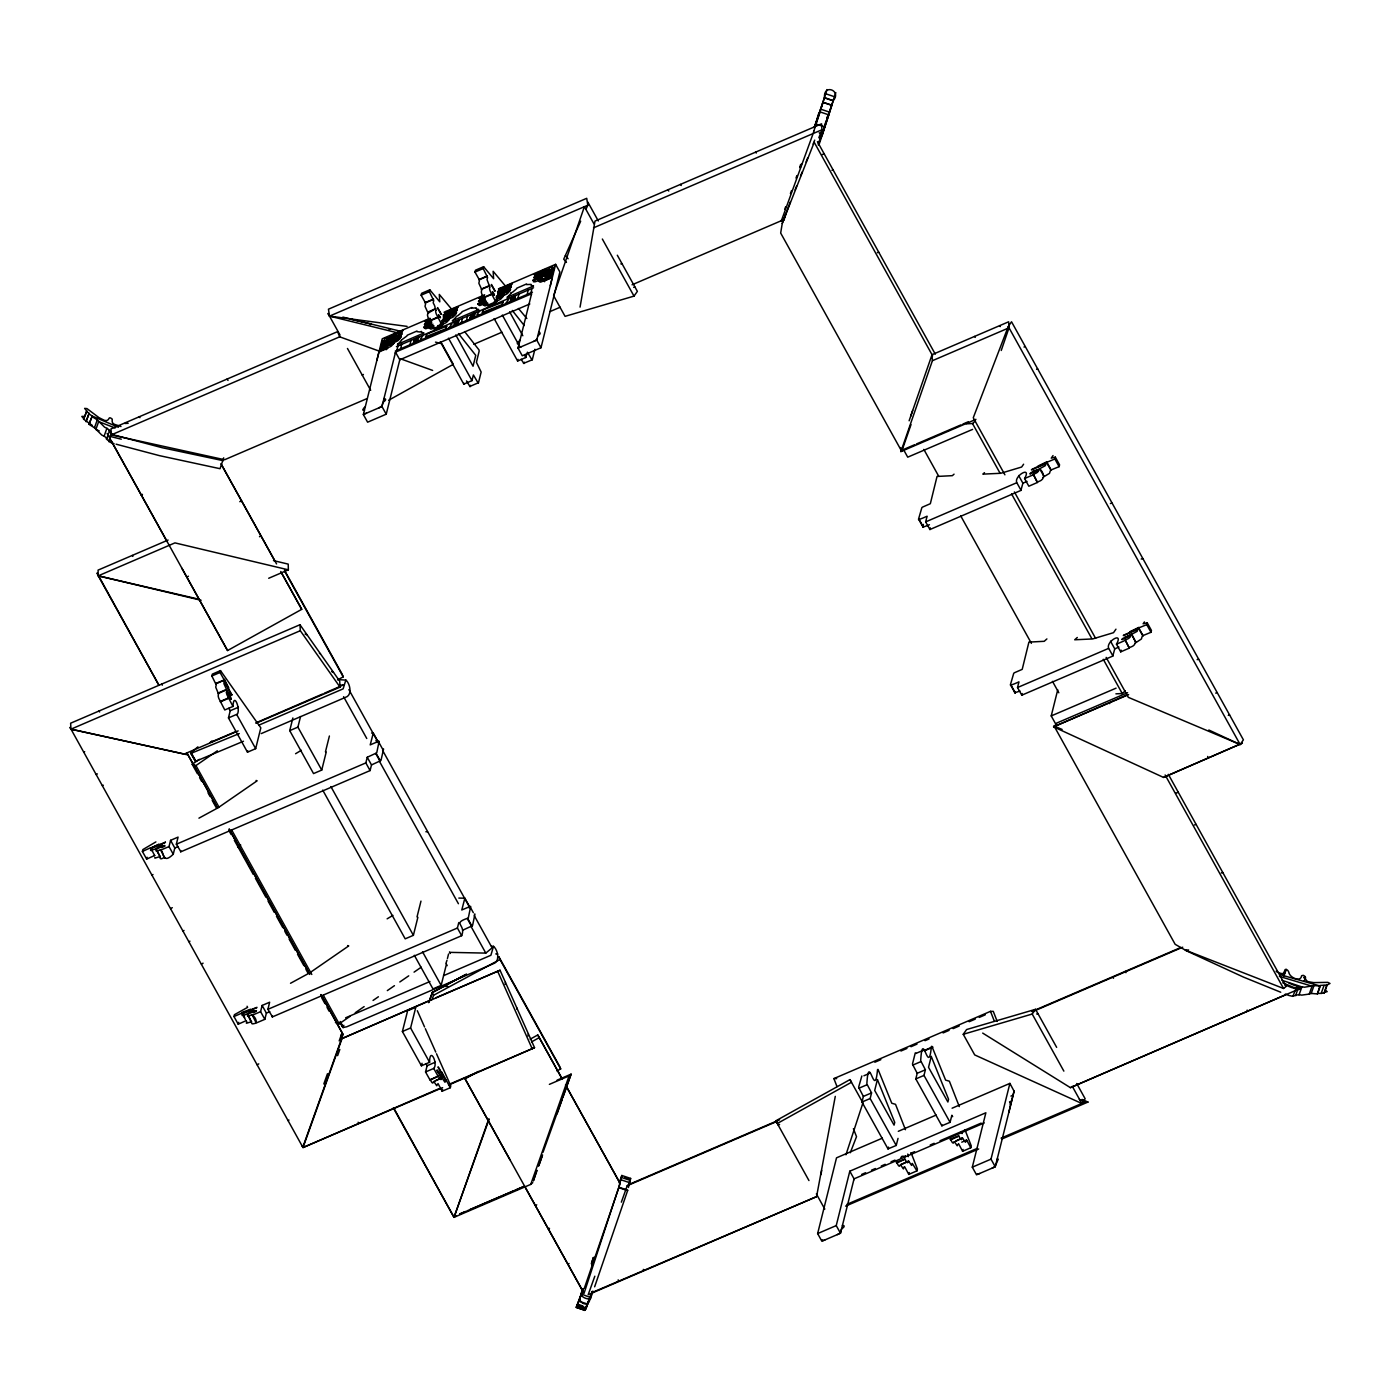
<?xml version="1.0" encoding="UTF-8"?>
<svg xmlns="http://www.w3.org/2000/svg" width="1400" height="1400" viewBox="0 0 1400 1400"><rect width="100%" height="100%" fill="white"/><g stroke="black" fill="none" stroke-linecap="round" stroke-linejoin="round"><path stroke-width="1.5" d="M1043.84 476.752L1049.335 473.463A3.657 1.208 -29 0 0 1049.65 473.043L1050.053 471.485A3.535 1.173 -29 0 1 1050.175 471.153L1051.102 469.945L1046.868 462.28L1054.865 458.99L1055.337 457.135L1051.26 458.15L1053.045 455.56M1134.928 643.265L1141.21 639.117A3.657 1.208 -29 0 0 1141.525 638.697L1141.945 637.07A3.535 1.173 -29 0 1 1142.05 636.808L1142.977 635.582L1138.743 627.935L1146.74 624.645L1147.212 622.79L1143.135 623.788L1144.43 621.915M516.74 1009.015L516.758 1007.773M386.225 346.132L384.86 349.037L382.165 350.192L382.217 347.865M550.497 275.608L549.255 278.442L546.56 279.598L546.472 277.322M427.77 313.582C433.16 309.137 437.727 310.66 433.3 303.065A3.657 1.015 66.8 0 1 433.248 302.523L433.668 300.842A3.622 0.997 66.8 0 0 433.685 300.493L429.328 291.672L429.8 289.817L439.775 301.822L439.285 294.402L451.64 309.207M481.6 290.465L481.635 288.68M489.79 286.965L487.13 279.947A3.657 1.015 66.8 0 1 487.095 279.405L487.498 277.725A3.622 0.997 66.8 0 0 487.532 277.375L483.175 268.555L483.63 266.7L493.623 278.705L493.133 271.285L505.488 286.09M231.017 699.317L229.32 696.202L230.002 695.1L226.45 689.798M827.47 116.865L827.05 118.143L827.715 117.023M584.798 1310.435L585.497 1308.178M438.672 1072.487C448.472 1091.038 431.095 1059.415 442.085 1077.493L433.825 1081.5L436.713 1085.7A3.657 1.015 66.8 0 0 436.922 1085.595L437.203 1084.457M900.375 1165.062L908.653 1161.108L900.48 1164.625M955.85 1141.245L962.5 1138.007L955.955 1140.807M436.922 1070.248L437.132 1069.985A3.692 1.015 66.8 0 1 437.342 1070.09L438.69 1071.84M1043.945 476.367L1039.693 468.72L1045.1 465.798A3.657 1.208 -29 0 0 1045.398 465.377L1045.835 463.715A3.622 1.19 -29 0 1 1045.993 463.4L1047.007 461.702L1038.345 465.903M1135.82 642.023L1131.568 634.358L1136.975 631.452A3.657 1.208 -29 0 0 1137.273 631.032L1137.71 629.37A3.622 1.19 -29 0 1 1137.868 629.055L1138.882 627.358L1130.22 631.558M538.685 332.325L538.825 332.5A4.253 1.4 -29 0 1 539.77 332.447L540.137 333.76L537.653 336.07M997.203 1159.043L997.185 1159.252A4.253 1.4 -29 0 1 998.27 1159.165L995.488 1165.483A3.238 1.067 -29 0 1 994.525 1166.707M531.317 294.805L531.405 293.79M231.193 699.072L231.14 698.565A3.692 1.015 66.8 0 0 231.035 698.11L229.915 695.398M218.452 694.505L218.295 693.508L226.432 689.832L229.688 695.695M226.642 690.988L226.485 689.99M435.942 310.188L435.785 309.172M441.63 1072.592L441.7 1073.188A7.805 2.17 66.8 0 1 441.63 1073.467L438.06 1067.132A7.035 1.943 66.8 0 1 438.148 1066.8L446.092 1080.432L441.787 1071.998M505.19 984.445L505.418 982.328M593.093 1291.255L590.8 1297.678L582.085 1294.3L581.472 1295.928L581.805 1294.65M386.418 342.773L387.45 342.335L385.56 346.203L382.865 347.358L382.9 345.1M387.135 339.92L388.15 339.483L384.09 342.335L383.582 344.505M962.185 1133.16L962.115 1131.865M435.47 1080.765L442.033 1077.947L444.902 1082.182A3.657 1.015 66.8 0 0 445.113 1082.078L445.533 1080.432A3.622 0.997 66.8 0 1 445.637 1080.222L446.023 1080.362M155.785 848.89L150.71 850.483A3.657 1.208 -29 0 1 150.553 850.255L150.92 848.715A3.535 1.173 -29 0 0 150.955 848.435L154.7 855.663M250.6 1009.225L242.2 1012.34L242.515 1013.477A3.535 1.173 -29 0 1 242.515 1013.757L242.13 1015.368A3.657 1.208 -29 0 0 242.287 1015.595L247.345 1014.002L251.79 1023.33A8.138 2.678 -29 0 0 251.86 1023.697L252.875 1023.89A5.11 1.68 -29 0 0 253.575 1023.68C259.875 1023.855 253.138 1011.658 249.41 1015.998A5.11 1.68 -29 0 1 248.623 1016.225L247.713 1016.19A8.138 2.678 -29 0 1 247.537 1015.7L247.73 1014.877M242.043 1013.023L233.975 1016.54L238.21 1024.205L246.312 1020.583M1304.065 980.91C1307.582 978.6 1304.293 973.962 1301.737 975.678A3.797 1.628 19.4 0 0 1301.545 975.975C1300.95 981.908 1290.888 978.512 1288.892 972.947C1289.592 973 1285.392 963.847 1283.17 975.398M823.707 130.742L819.017 144.638M785.365 215.635L785.663 213.78M821.45 133.752L821.135 134.855M790.37 201.862L782.25 223.423L780.675 233.047L901.722 451.325L911.015 424.62M784.21 219.87L784.875 215.81M1121.96 639.415L1122.275 638.872A3.692 1.208 -29 0 1 1122.625 638.575L1131.602 634.008L1135.715 642.425M528.01 1035.965L528.36 1033.83M580.055 307.125L595 221.095L821.572 123.812L821.905 129.78L818.825 137.795M218.26 693.315L215.81 687.383A3.657 1.015 66.8 0 1 215.775 686.858L216.16 685.23A3.622 0.997 66.8 0 0 216.195 684.81L211.855 675.99L212.31 674.135L220.5 670.617L260.82 727.86L255.675 748.668L247.485 752.185L228.463 717.92L230.23 710.745L228.848 708.26M228.69 687.785L224.385 679.262L224.385 681.293A3.622 0.997 66.8 0 1 224.368 681.66L223.947 683.34A3.657 1.015 66.8 0 0 224 683.865L226.537 689.43L218.365 692.947M425.338 302.645L421.137 295.19L421.61 293.317L429.8 289.817M479.185 279.527L474.985 272.072L475.457 270.217L483.63 266.7M833.332 100.538C841.89 90.475 823.235 83.457 824.548 97.615L833.315 100.695L819.525 140.822M835.817 92.575L829.99 110.285A59.535 2.188 -71.6 0 1 828.345 115.185M547.05 277.637L549.745 276.483M594.825 1276.205L588.192 1294.703L816.567 1196.65L835.275 1096.375M820.925 1174.67L821.712 1170.4M116.112 444.185L159.407 455.63L220.045 468.702L223.702 457.817M382.637 348.285L385.35 347.06M1030.155 473.935L1033.55 472.395L1033.322 471.1L1039.605 469.088M1038.013 466.463L1031.572 469.56A7.035 2.31 -29 0 0 1031.485 469.98L1038.31 467.023A7.805 2.572 -29 0 0 1038.398 466.69L1038.013 466.498M218.418 694.733L218.207 695.555A8.138 2.258 66.8 0 0 218.207 696.15L218.645 697.952A5.11 1.417 66.8 0 0 218.995 698.74L224.77 709.957L232.96 706.44C233.695 690.392 241.412 711.148 236.793 714.683L255.675 748.668M432.967 324.188L431.463 324.8A37.922 12.495 -29 0 1 429.59 325.675L424.27 327.775L425.512 328.755A8.732 2.87 -29 0 0 426.51 328.527L429.065 327.46M430.99 324.03L427.245 325.623A8.732 2.87 -29 0 1 426.248 325.85L425.005 324.783A3.675 1.208 -29 0 0 424.935 324.608L424.567 324.467M431.165 321.37L427.963 322.717A8.732 2.87 -29 0 1 426.965 322.945L425.285 321.562M483.105 304.255L480.55 305.322A8.732 2.87 -29 0 1 479.552 305.55L478.31 304.5A3.675 1.208 -29 0 0 478.258 304.308L477.873 304.168M485.03 300.825L481.267 302.418A8.732 2.87 -29 0 1 480.27 302.645L479.045 301.578A3.675 1.208 -29 0 0 478.975 301.402L478.608 301.262M485.205 298.165L482.002 299.512A8.732 2.87 -29 0 1 481.005 299.757L479.325 298.375M534.03 277.515L534.135 277.55A3.675 1.208 -29 0 1 534.31 277.865L535.553 278.915A8.732 2.87 -29 0 0 536.55 278.67L540.312 277.095M541.03 274.19L537.285 275.783A8.732 2.87 -29 0 1 536.27 276.01L535.045 274.942A3.675 1.208 -29 0 0 534.975 274.767L534.608 274.627M593.565 1258.005L593.688 1257.795M246.767 1021.422L246.382 1023.033A3.657 1.208 -29 0 0 246.523 1023.26L251.598 1021.667M582.085 1294.3L583.17 1291.623M824.898 126.91L816.077 124.128L823.06 102.428L831.845 105.35L823.725 130.585M394.485 342.3L397.005 341.197A8.732 2.87 -29 0 0 398.16 340.498L400.295 337.995A3.675 1.208 -29 0 1 400.47 337.715L401.012 337.172M394.012 339.902L397.723 338.293A8.732 2.87 -29 0 0 398.895 337.592L401.012 335.072A3.675 1.208 -29 0 1 401.205 334.793L402.045 333.498L400.435 334.18M401.73 332.185L399.613 334.688A8.732 2.87 -29 0 1 398.493 335.37L398.493 335.37M449.767 318.57L452.287 317.467A8.732 2.87 -29 0 0 453.442 316.767L455.577 314.265A3.675 1.208 -29 0 1 455.752 313.967L456.295 313.442M457.012 310.537L456.47 311.062A3.675 1.208 -29 0 0 456.295 311.395L454.177 313.845A8.732 2.87 -29 0 1 453.058 314.527L449.295 316.172M450.012 313.285L453.74 311.658A8.732 2.87 -29 0 0 454.895 310.957L457.012 308.455A3.675 1.208 -29 0 1 457.205 308.158L457.748 307.632M503.808 295.365L506.327 294.262A8.732 2.87 -29 0 0 507.483 293.562L509.6 291.06A3.675 1.208 -29 0 1 509.793 290.78L510.335 290.238M503.317 292.967L507.045 291.358A8.732 2.87 -29 0 0 508.2 290.658L510.335 288.137A3.675 1.208 -29 0 1 510.51 287.858L511.052 287.332M504.052 290.08L507.762 288.453A8.732 2.87 -29 0 0 508.935 287.752L511.052 285.25A3.675 1.208 -29 0 1 511.227 284.97L511.77 284.428M1285.358 969.395C1285.288 973.962 1282.908 974.96 1276.502 971.688M383.985 398.493L384.02 398.947A4.253 1.4 -29 0 1 384.947 398.895A3.92 1.295 -29 0 1 385.595 399.368A6.703 2.205 -29 0 1 385.123 400.592L382.882 402.517L382.2 405.23A3.238 1.067 -29 0 1 379.225 407.715L378.805 407.89M842.485 1225.21L842.538 1225.665A4.253 1.4 -29 0 1 843.465 1225.612A3.92 1.295 -29 0 1 844.113 1226.085A6.703 2.205 -29 0 1 843.64 1227.31L841.383 1229.235L840.718 1231.947A3.238 1.067 -29 0 1 837.742 1234.415L837.322 1234.608M371.595 733.075L373.293 733.075L370.213 744.887L378.332 741.405A2.748 0.91 -29 0 1 379.12 741.317L376.793 752.535A4.812 1.593 -29 0 1 376.408 753.025L367.255 757.26L371.507 764.925L370.09 770.577L180.915 851.76L176.347 844.218L178.062 837.113L170.572 840.332L174.808 847.997L173.25 854.227C159.845 867.212 165.655 845.512 157.763 850.92A5.11 1.68 -29 0 1 157.045 851.113L156.048 850.938A8.138 2.678 -29 0 1 155.96 850.587L156.153 849.782M164.675 857.885L160.545 849.73M458.832 898.083L464.852 898.188L461.79 909.983L470.085 906.465A2.748 0.91 -29 0 1 470.698 906.43L468.37 917.648A4.812 1.593 -29 0 1 467.985 918.12C451.43 923.755 466.41 924.158 461.668 935.69L272.493 1016.873L267.908 1009.33L269.64 1002.225L262.132 1005.445L266.385 1013.11L264.828 1019.34L256.252 1022.98L252.123 1014.842M425.652 322.262L430.447 320.11M479.692 299.058L479.762 298.69A3.675 1.208 -29 0 1 479.745 298.707M232.96 706.44L227.185 695.222A5.11 1.417 66.8 0 1 226.835 694.435L226.398 692.65A8.138 2.258 66.8 0 1 226.398 692.038L229.267 695.835M386.662 341.652A45.57 15.015 -29 0 0 388.045 341.04L389.882 339.185M387.398 338.748A45.57 15.015 -29 0 0 388.762 338.152L390.793 336.595M443.188 321.895L442.26 325.623L434.07 329.14L428.295 317.94A5.11 1.417 66.8 0 1 427.945 317.135L427.507 315.35A8.138 2.258 66.8 0 1 427.507 314.738L427.717 313.915M442.26 325.623L436.485 314.422A5.11 1.417 66.8 0 1 436.135 313.635L435.697 311.832A8.138 2.258 66.8 0 1 435.697 311.22L435.908 310.415M441.543 320.688A45.57 15.015 -29 0 0 442.592 320.233L444.535 318.658M443.328 317.31L445.252 315.735M444.675 314.142L446.425 313.233L446.023 312.007L451.045 309.855L445.812 312.865M489.738 287.297L489.545 288.102A8.138 2.258 66.8 0 0 489.528 288.715L489.983 290.517A5.11 1.417 66.8 0 0 490.332 291.305L496.09 302.505L487.9 306.023L482.177 294.91A5.11 1.417 66.8 0 1 481.793 294.035L481.338 292.233A8.138 2.258 66.8 0 1 481.355 291.62L481.548 290.797M496.055 297.273A45.57 15.015 -29 0 0 496.633 297.027L498.575 295.453M497.98 293.825L499.293 292.53M497.49 291.48A45.57 15.015 -29 0 0 498.085 291.217L500.465 290.027L500.062 288.803L505.067 286.65L499.852 289.678M385.28 347.305L389.743 344.418A4.918 1.61 -29 0 0 390.688 343.892L391.195 343.578A5.688 1.873 -29 0 0 392.105 342.912M427.735 326.252L428.592 325.062M428.453 323.348L429.31 322.175M429.17 320.46L429.887 319.567M441.525 323.207L449.82 318.185L447.248 319.287M481.758 303.065L482.633 301.858M482.492 300.142L483.35 298.97M479.815 298.725L483.718 296.537M496.073 299.81L499.065 297.483A4.918 1.61 -29 0 0 500.01 296.957L500.517 296.642A5.688 1.873 -29 0 0 501.427 295.977L502.32 294.438A3.675 1.208 -29 0 1 502.53 294.035L503.073 293.51M534.835 279.055L533.207 279.773L533.558 280.98L537.758 278.425M548.45 272.195A45.57 15.015 -29 0 1 547.085 272.755L541.503 274.96A37.922 12.495 -29 0 1 539.63 275.817L537.617 276.517L538.633 275.223M538.492 273.525L539.49 271.757L534.275 274.767L539.28 272.632M1033.235 471.485L1030.803 472.85A3.692 1.208 -29 0 0 1030.4 473.235L1030.085 473.778M1125.127 637.07L1125.337 638.137L1122.03 639.59M826.105 121.047L825.335 123.532M550.305 285.688L552.195 277.743M1008.822 1112.405L1014.038 1091.108L1009.89 1083.39L952.105 1108.205M592.9 1260.595L593.81 1257.568M628.407 1187.515L630.63 1178.415L621.827 1175.475L618.817 1187.707L584.308 1288.332M367.255 757.26L365.838 762.913L370.09 770.577M154.735 855.47L146.65 859.093L142.398 851.445L142.852 849.572L155.89 841.907M146.65 859.093L147.105 857.238M154.893 857.517L154.805 857.92A3.657 1.208 -29 0 0 154.963 858.148L160.02 856.555L156.625 850.43M159.023 844.113L150.377 848.225L158.918 844.567M160.317 857.01L155.942 848.488C170.293 840.735 155.33 850.99 164.692 846.195M160.388 857.535L160.213 858.218A8.138 2.678 -29 0 0 160.282 858.602L161.298 858.778A5.11 1.68 -29 0 0 161.998 858.567L164.798 857.395M173.25 854.227L169.015 846.58L170.572 840.332M216.055 683.358L224.227 679.945L220.028 672.472L220.5 670.617M180.582 851.883L180.88 850.692M247.485 752.185L247.818 750.855M498.418 288.908L555.625 264.338L559.878 272.002L540.995 347.743L522.27 355.775L518.035 348.11L531.597 293.72L395.535 352.135L399.787 359.8L386.225 414.19L367.605 422.188L363.352 414.523L382.252 338.783L430.08 318.255M384.3 341.652L385.053 338.572L387.748 337.418L386.977 340.498L383.197 342.37L387.94 340.34M326.235 752.01L321.738 770.07L313.547 773.587L289.73 730.642L292.88 717.955M386.82 341.215L386.277 343.35L382.48 345.223L387.223 343.192M321.738 770.07L297.902 727.125L300.545 716.555M397.127 335.983L401.87 334.197M386.225 414.19L381.973 406.543L395.535 352.135M396.865 350.368L397.967 345.993M233.975 1016.54L234.43 1014.685L247.625 1007.352L247.065 1006.267M400.645 348.757L401.73 344.365M238.21 1024.205L238.682 1022.35M409.92 344.767L411.023 340.375M413.385 343.28L414.47 338.887M251.51 1022.053L247.52 1013.583C261.082 1005.778 247.52 1016.225 256.27 1011.308M435.838 308.613L427.648 312.13L425.11 306.565A3.657 1.015 66.8 0 1 425.075 306.04L425.477 304.36A3.622 0.997 66.8 0 0 425.495 303.993L425.512 301.963M431.06 323.767L431.392 324.59A3.675 1.208 -29 0 1 431.445 324.783L431.672 325.92A5.688 1.873 -29 0 0 432.442 325.868L432.88 325.78A4.918 1.61 -29 0 0 433.317 325.658M264.828 1019.34L260.592 1011.675L262.132 1005.445M325.447 751.87L329.402 735.997M434.28 327.11L433.965 328.352L442.908 324.52L443.223 323.26L440.335 324.502M437.64 325.658L440.142 325.29L440.632 323.33M443.415 320.967L443.8 319.392L444.29 320.25M444.168 318.203L445.848 311.483M444.447 318.36L449.347 315.91L447.598 316.662M445.165 315.455L450.082 313.023L448.315 313.775M272.16 1016.977L272.457 1015.805M445.007 318.92L448.157 317.642A37.922 12.495 -29 0 0 450.117 316.855L451.692 315.14M452.41 312.252L457.327 309.75L455.718 310.433M457.887 324.17L458.972 319.795M461.352 322.683L462.438 318.308M466.445 320.495L467.548 316.12M489.685 285.495L481.495 289.012L478.94 283.447A3.657 1.015 66.8 0 1 478.905 282.922L479.29 281.348A3.622 0.997 66.8 0 0 479.343 280.875L479.343 278.845M469.91 319.007L470.995 314.632M464.625 331.59L478.975 349.877A6.982 1.943 66.8 0 1 479.115 351.312L476.42 362.338L481.145 372.05L478.415 383.023A4.812 1.33 66.8 0 1 478.188 383.11L473.392 374.973L471.975 380.625L463.785 384.142L464.012 383.25M485.1 300.562L485.433 301.385A3.675 1.208 -29 0 1 485.468 301.578L486.517 301.175M470.54 385.332L470.225 386.54A4.812 1.33 66.8 0 1 469.998 386.61L466.515 380.905M493.972 302.172L497.543 299.933L497.227 301.192L488.285 305.025M496.3 301.717L497.648 296.275M497.858 295.155L499.52 288.435M498.488 295.155L503.387 292.723L501.637 293.475M499.205 292.25L504.105 289.817L502.355 290.57M499.048 295.733L502.18 294.438A37.922 12.495 -29 0 0 504.157 293.65L505.733 291.935M506.45 289.047L511.367 286.562L509.74 287.245M514.413 299.898L515.497 295.523M517.86 298.428L518.962 294.035M527.153 294.438L528.238 290.045M530.933 292.81L532.017 288.435M537.915 278.127L533.032 280.473M526.89 353.238L525.822 357.507L517.633 361.025L518.053 359.363M540.33 277.515L540.663 277.585A3.675 1.208 -29 0 1 540.75 277.848L545.108 275.135M545.825 272.248L540.925 274.645L542.85 273.192M546.472 269.658L546.683 268.8L541.678 270.953L541.45 271.81L546.472 269.658L542.238 272.055A37.922 12.495 -29 0 1 540.365 272.93L535.08 274.977M524.37 362.215L524.072 363.422A4.812 1.33 66.8 0 1 523.845 363.493L521.133 359.223M547.032 274.592L547.278 276.762L549.972 275.608L551.337 272.738M547.733 271.74L547.977 273.91L550.812 272.703M550.673 272.755L552.055 269.885M540.995 347.743L536.742 340.078L555.625 264.338M534.905 349.265L532.262 359.905A4.812 1.33 66.8 0 1 532.035 359.993L527.415 352.188M417.007 916.983L420.98 901.11M322.717 790.108L405.195 938.84L413.385 935.322L417.882 917.262M426.002 1063.72L427.105 1065.733L425.547 1071.962L430.01 1079.96L438.2 1076.443L433.738 1068.445C438.41 1063.877 429.66 1045.765 429.59 1062.285L421.418 1065.803L402.395 1031.502L407.61 1010.817M429.59 1062.285L410.585 1027.985L415.783 1007.3L409.238 1010.1M447.002 960.243L445.865 963.62M447.422 958.528L448.56 953.995M414.33 955.29L432.967 988.908L441.158 985.39L446.425 964.285L447.195 965.667M421.418 1065.803L422.047 1063.265M458.78 922.565L457.415 928.025L461.668 935.69M430.045 1079.873L438.322 1075.953L439.793 1078.56A5.11 1.417 66.8 0 0 440.195 1079.138L440.983 1079.557A8.138 2.258 66.8 0 0 441.192 1079.295L441.385 1078.49M433.195 1082.007L433.002 1082.778A8.138 2.258 66.8 0 1 432.793 1083.057L432.005 1082.638A5.11 1.417 66.8 0 1 431.602 1082.078L430.15 1079.47M436.502 1053.763L450.782 1085.858L450.327 1087.712L442.137 1091.23L442.61 1089.375M813.855 131.145L813.278 133.105M923.37 524.405L922.722 526.942A4.883 1.61 -29 0 0 922.863 527.117L926.993 525.77A178.99 58.94 -29 0 1 929.425 524.72M1027.023 481.407L1022.892 483.192L1020.898 490.438L929.915 529.532L925.663 521.885L927.08 516.233A178.99 58.94 -29 0 0 922.74 518.122L918.785 519.575A4.812 1.593 -29 0 1 918.488 519.295L921.865 507.623A2.748 0.91 -29 0 1 922.583 507.08L930.335 503.702L937.038 476.455L952.35 475.668L954.047 474.162M929.915 529.532L930.335 527.87M1014.142 1091.055L995.26 1166.795L976.535 1174.828L972.3 1167.18L985.863 1112.773L849.8 1171.188L854.053 1178.852L840.49 1233.243L821.87 1241.24L817.635 1233.575L836.517 1157.835L882.35 1138.165M822.255 1239.735L822.22 1239.875A3.238 1.067 -29 0 0 824.512 1240.102L824.933 1239.928M888.51 1147.108L888.038 1148.962L861.962 1102.045L863.363 1096.41L858.76 1087.555A4.812 1.33 66.8 0 1 858.69 1086.943L861.84 1076.005M1021.055 490.35L1016.82 482.685C1013.653 476 1032.08 465.308 1024.59 478.555L1028.842 486.22L1037.435 482.475L1033.322 474.338L1036.123 473.113A5.11 1.68 -29 0 0 1036.875 472.692L1038.222 471.485A8.138 2.678 -29 0 0 1038.538 470.977L1033.69 472.22M840.49 1233.243L836.238 1225.595L849.8 1171.188M887.985 1148.91L896.227 1145.445L870.153 1098.528L871.553 1092.892L866.933 1084.038A4.812 1.33 66.8 0 1 866.88 1083.425C868.858 1050.788 874.685 1101.118 877.52 1069.653A6.982 1.943 66.8 0 1 878.08 1069.477L891.765 1103.235L895.528 1104.32L905.45 1129.712M1033.322 474.338L1037.435 482.475M1042.983 477.82L1042.79 478.608A8.138 2.678 -29 0 1 1042.475 479.15L1041.127 480.34A5.11 1.68 -29 0 1 1040.375 480.778L1037.557 481.985M1051.102 469.945L1059.118 466.655L1059.572 464.8L1055.337 457.135M896.227 1145.445L898.03 1138.375M942.113 1124.97L941.885 1125.845L915.81 1078.928L917.21 1073.293L912.59 1064.438A4.812 1.33 66.8 0 1 912.538 1063.825L915.267 1052.905L916.195 1053.43M896.21 1162.385L904.96 1159.13L906.413 1161.72A5.11 1.417 66.8 0 0 906.815 1162.297L907.602 1162.717A8.138 2.258 66.8 0 0 907.812 1162.472L908.565 1161.545M1014.877 691.495L1014.597 692.597A4.883 1.61 -29 0 0 1014.738 692.773L1018.868 691.425A178.99 58.94 -29 0 1 1019.9 690.97M1118.898 647.062L1114.767 648.847L1112.773 656.093L1021.79 695.188L1017.538 687.54L1018.955 681.887A178.99 58.94 -29 0 0 1014.615 683.76L1010.66 685.212A4.812 1.593 -29 0 1 1010.345 684.95L1013.74 673.278A2.748 0.91 -29 0 1 1014.458 672.735L1022.21 669.358L1028.913 642.11L1044.225 641.305L1046.903 638.925M899.762 1165.447L899.64 1165.955A8.138 2.258 66.8 0 1 899.43 1166.235L898.642 1165.815A5.11 1.417 66.8 0 1 898.24 1165.237L896.77 1162.648M941.833 1125.793L950.075 1122.328L923.983 1075.41L925.4 1069.775L920.78 1060.92A4.812 1.33 66.8 0 1 920.71 1060.307C922.688 1027.67 928.533 1078 931.368 1046.535A6.982 1.943 66.8 0 1 931.91 1046.36L945.613 1080.118L949.375 1081.203L959.297 1106.595M904.96 1159.13L896.648 1163.138M1021.79 695.188L1022.21 693.525M911.085 1152.795L917.42 1169.017L916.965 1170.873L908.775 1174.39L909.248 1172.535M1127.578 692.702L1055.477 723.59L1051.225 715.925L1057.735 689.815M950.075 1122.328L951.877 1115.257L952.665 1116.658M950.058 1139.267L958.808 1136.013L960.26 1138.602A5.11 1.417 66.8 0 0 960.663 1139.18L961.45 1139.6A8.138 2.258 66.8 0 0 961.66 1139.355L961.87 1138.533M953.68 1142.05L953.47 1142.873A8.138 2.258 66.8 0 1 953.26 1143.118L952.472 1142.697A5.11 1.417 66.8 0 1 952.07 1142.12L950.618 1139.53M950.495 1140.02L958.808 1136.013M957.688 1144.5L957.442 1145.515A3.657 1.015 66.8 0 1 957.197 1145.76L954.38 1141.612M964.933 1129.678L971.267 1145.9L970.812 1147.755L962.623 1151.273L963.078 1149.418M965.947 1140.685L965.615 1141.998A3.657 1.015 66.8 0 1 965.387 1142.243L962.5 1138.007M1112.93 655.988L1108.695 648.34C1105.528 641.655 1123.955 630.962 1116.465 644.21L1120.717 651.858L1129.31 648.13L1125.197 639.975L1127.998 638.767A5.11 1.68 -29 0 0 1128.75 638.347L1130.097 637.14A8.138 2.678 -29 0 0 1130.395 636.633L1130.605 635.81M995.26 1166.795L991.007 1159.148L1009.89 1083.39M1120.717 651.858L1121.138 650.142M1125.197 639.975L1129.31 648.13M1010.135 1104.547L1010.433 1103.305M1134.858 643.475L1134.665 644.262A8.138 2.678 -29 0 1 1134.35 644.805L1133.002 645.995A5.11 1.68 -29 0 1 1132.233 646.415L1129.432 647.64M1142.977 635.582L1150.993 632.293L1151.447 630.438L1147.212 622.79M112.788 434.455L111.72 433.773A2.1 0.893 19.4 0 1 111.457 433.422L108.675 441.332A2.1 0.893 19.4 0 0 108.938 441.665L112.665 443.293A14.595 6.265 19.4 0 0 113.628 443.537L114.065 443.642M376.933 360.132L378.928 352.135M781.55 219.923L781.27 221.043L812.805 134.47M923.002 1050.525L923.178 1050.053A6.982 1.943 66.8 0 1 923.738 1049.877L924.595 1050.752L932.785 1047.235M377.072 742.508L377.527 740.74L373.293 733.075M468.65 907.62L469.105 905.852L464.852 898.188M800.065 166.582L800.608 164.465M253.803 1011.238L256.095 1010.625A3.692 1.208 -29 0 1 256.358 1010.678L256.445 1011.045M391.178 336.858L394.31 335.562A37.922 12.495 -29 0 0 396.287 334.793L397.95 333.305M390.425 339.868L393.715 338.415A37.922 12.495 -29 0 0 395.553 337.68L397.303 336.227M430.78 327.582L433.317 326.113M484.82 304.377L487.13 303.135M540.102 280.648L546.438 277.148M816.077 124.128L813.942 130.9M544.058 276.483L546.35 275.678A45.57 15.015 -29 0 0 547.715 275.1M544.775 273.578L545.65 272.58M545.492 270.69L547.803 269.868A45.57 15.015 -29 0 0 549.168 269.29M576.87 1305.92L585.532 1309.263L576.87 1305.92L576.24 1307.373L585.008 1310.347L576.222 1307.408M585.655 1308.842L585.043 1310.295M520.03 340.078L519.715 340.69A4.253 1.4 -29 0 0 518.613 341.512A3.92 1.295 -29 0 0 517.528 342.738A6.703 2.205 -29 0 0 517.44 343.787L519.155 343.998M583.31 1288.648L577.395 1305.01L586.18 1307.932L589.558 1298.658M424.322 327.723L424.27 327.74A3.675 1.208 -29 0 0 424.217 327.512L423.99 327.373M582.942 1290.222C575.715 1297.783 592.707 1300.915 590.572 1297.695M400.995 335.142L397.512 336.735M449.593 312.287L448.84 313.373A5.688 1.873 -29 0 1 447.912 314.037L447.422 314.352A4.918 1.61 -29 0 1 446.477 314.877L443.31 316.225M456.995 308.507L451.57 311.045A37.922 12.495 -29 0 1 449.733 311.85L449.662 312.078M511.035 285.303L505.593 287.858A37.922 12.495 -29 0 1 503.773 288.645L503.773 288.627A3.675 1.208 -29 0 1 503.983 288.225L504.508 287.7M393.523 339.132L392.963 339.885A5.688 1.873 -29 0 1 391.912 340.672L391.405 340.988A4.918 1.61 -29 0 1 390.477 341.495L387.31 342.86M393.662 338.695L393.733 338.467A3.675 1.208 -29 0 1 393.942 338.065L394.485 337.523M448.105 318.203L447.387 319.183A5.688 1.873 -29 0 1 446.477 319.848L445.97 320.162A4.918 1.61 -29 0 1 445.025 320.67L441.665 322.123M443.1 318.902L445.76 317.765A4.918 1.61 -29 0 0 446.688 317.257L447.195 316.925A5.688 1.873 -29 0 0 448.123 316.277L449.015 314.738A37.922 12.495 -29 0 0 450.835 313.95L456.225 311.43M448.21 317.887L448.28 317.642A3.675 1.208 -29 0 1 448.49 317.24L449.032 316.715M503.72 288.767L502.863 290.168A5.688 1.873 -29 0 1 501.952 290.832L501.445 291.148A4.918 1.61 -29 0 1 500.517 291.672L500.517 291.672M826.7 118.755L827.278 116.9M594.633 1286.81L627.76 1190.175L618.957 1187.235M827.015 89.565L821.188 107.362A59.535 2.188 -71.6 0 1 819.053 113.68C818.615 111.79 817.46 119.227 814.17 127.732L824.53 97.755M592.462 1262.188L591.605 1264.725M820.4 137.742L819.438 140.63M582.925 1288.7L581.525 1293.215A59.535 2.188 -71.6 0 1 579.827 1297.73L576.398 1306.778M494.305 295.225L494.287 294.648A3.692 1.015 66.8 0 0 494.165 294.192L492.45 291.655L494.165 295.382M428.977 1001.945L432.373 992.442L466.532 974.033M164.92 845.827L164.78 845.565A3.692 1.208 -29 0 0 164.518 845.512L162.242 846.072M591.395 1263.693L593.425 1257.462M591.517 1263.29L593.355 1257.655M565.512 1084.913L620.077 1183.315L584.045 1293.337L465.08 1078.84L478.398 1071.438M845.933 1154.79L862.925 1102.903L849.975 1079.61L775.81 1120.822L808.955 1180.568M629.23 1182.528L630.63 1178.415M619.29 1183.053L621.827 1175.475M619.798 1182.108L621.355 1177.435L630.14 1180.375L629.108 1183.49M1001.245 350.49L1009.015 327.81L1008.648 321.79L932.033 354.69L909.125 420.77M446.162 1080.1L450.327 1087.712M594.773 1257.27L592.183 1264.778M910.665 416.342L912.66 410.533M824.635 125.878L824.968 124.898M822.675 133.98L819.157 132.808M975.94 419.352L900.917 451.57L932.4 360.71L932.033 354.69M1137.658 629.58L1130.5 632.555M814.503 127.715L819.98 111.895L828.782 114.835L821.642 136.202M824.355 126.683L823.883 128.013M593.023 1261.138L594.212 1257.743M92.4 425.477L83.58 419.178L86.817 411.058L84.63 408.398L86.957 408.59L98.805 417.515A59.535 25.532 19.4 0 0 104.615 420.42C110.513 421.697 107.433 415.047 112.192 419.072A3.797 1.628 19.4 0 1 112.227 419.44C111.422 424.953 114.922 424.078 120.995 426.527M83.58 419.178L86.817 411.058M86.03 421.54L89.093 413.385L86.38 411.285M86.1 421.627L89.093 413.385M91.735 416.43L97.282 419.86L104.545 427.14A13.843 5.933 19.4 0 0 106.907 428.26L104.125 436.152A13.843 5.933 19.4 0 1 101.763 435.05L94.483 427.77L88.935 424.322L92.207 416.062L118.422 427.245M91.507 418.04L88.935 424.322M94.483 427.77L97.282 419.86M108.605 440.65L108.587 440.58A6.457 2.765 19.4 0 1 107.817 440.248L106.277 438.865A5.232 2.24 19.4 0 1 106.82 438.41L109.69 430.465L107.118 428.348M822.465 132.037L823.34 129.588M818.247 144.987L821.957 134.47M488.705 1119.108L454.02 1217.335L393.33 1107.873M394.223 1108.818L454.02 1217.335L530.74 1184.4L569.065 1075.918L571.095 1074.168L543.008 1152.288M533.435 1180.76L536.585 1170.663M539 1164.993L542.57 1154.913M557.06 1113.892L562.135 1099.507M562.852 1097.46L571.077 1074.15L557.077 1080.17M533.488 1180.602L537.11 1170.365M538.562 1166.27L542.168 1156.033M1283.38 975.678L1284.763 971.722M1283.748 975.415L1286.04 969.447M1283.888 975.922L1286.285 969.447M1285.358 994.035L1287.773 995.015A14.595 6.265 19.4 0 0 1288.682 995.4L1292.602 996.328A2.1 0.893 19.4 0 0 1292.97 996.205L1295.472 989.678M1293.39 995.61A6.457 2.765 19.4 0 0 1294.195 995.803L1296.138 995.488A5.232 2.24 19.4 0 0 1295.875 994.858L1297.94 988.855M1295.892 994.858L1299.007 994.945L1301.983 986.703A13.843 5.933 19.4 0 0 1304.502 987.227L1314.005 985.53L1320.288 986.038L1280.178 974.68M1299.025 994.648L1299.2 994.613A13.843 5.933 19.4 0 0 1301.72 995.12L1309.263 994.07L1312.045 986.178L1279.355 976.377M1309.263 994.07L1311.222 993.44L1314.005 985.53M1320.288 986.038L1317.453 993.947L1320.06 985.442L1327.2 984.988L1329.983 983.465L1327.812 982.363L1313.795 982.608A59.535 25.532 19.4 0 1 1307.547 981.505L1303.663 977.428L1305.465 976.955M1317.295 993.405L1321.163 993.405L1324.05 985.477M1327.2 984.988L1324.243 992.915L1326.92 984.515M819.035 141.768L818.387 143.588M340.777 1036.49L342.108 1032.727L321.02 994.683M323.82 1083.95L327.477 1073.712M339.185 1040.918L342.108 1032.727L343.07 1034.513L302.82 1147.23L70 727.37L70.962 729.173L188.02 754.933L217.543 808.202L187.058 753.148L188.02 754.933M592.375 1291.377L586.197 1307.915M442.61 1087.642L303.012 1147.562L342.055 1038.555L432.127 999.39L433.562 995.278L499.992 959.472L498.802 956.637L559.51 1066.082L560.683 1068.918L556.885 1070.965M337.61 1055.635L339.815 1049.475M428.715 1002.68L432.373 992.442L433.562 995.278M489.142 1119.055L454.02 1217.335L456.05 1215.568M621.355 1202.163L627.235 1185.695L629.423 1184.26L779.59 1119.79M551.197 270.707L548.503 271.863M581.683 1293.757L577.395 1304.975M590.258 1296.715L592.113 1291.587M801.115 164.798L800.117 167.58M800.222 167.825L801.605 164.01M581.77 1294.773C574.788 1300.81 588.332 1309.595 589.995 1298.972M590.433 1295.822L590.31 1296.155A59.535 2.188 -71.6 0 1 589.907 1297.222M796.005 178.062L796.67 176.242M790.423 193.55L791.56 190.558M784.683 209.335L785.697 206.727M1106.158 657.387L1128.312 697.34L1240.155 744.538L1243.392 739.83L1011.535 321.773L1008.28 326.48L973.262 417.76L1004.903 474.81M395.255 353.22L395.727 352.047M850.29 1152.743L856.52 1136.678L853.405 1128.68M853.773 1179.938L854.227 1178.765M365.295 406.77L365.207 406.998A4.253 1.4 -29 0 0 363.895 407.96L362.688 409.955L364.49 410.41M795.077 189.91L796.635 185.938M800.572 175.98L802.13 171.99M806.067 162.032L807.625 158.06M813.12 144.112L814.695 140.123M782.25 223.423L814.222 142.293L932.645 355.81M150.92 848.715L158.112 845.635M576.765 1306.322L577.622 1304.205L582.89 1305.955M585.55 1309.245L586.407 1307.127M580.668 221.218L563.727 259.158L566.457 262.412M586.005 209.23L587.79 205.24L586.722 198.31L328.457 309.19L329.525 316.12L397.338 332.762M243.477 741.247L195.843 761.215L190.645 752.955L197.925 746.83M195.09 761.058L195.23 759.867M491.523 946.243L493.5 946.33C497.892 949.812 500.377 961.712 493.308 963.725L346.675 1026.812L342.86 1027.477L343.858 1025.29M1038.8 469.945C1040.533 466.812 1045.17 476.787 1043.087 477.505M1130.675 635.6L1131.34 634.883L1125.197 637.472M585.935 1307.163L588.63 1300.67A59.535 2.188 -71.6 0 0 589.33 1298.797M215.968 683.76L224.14 680.242L228.568 688.222M425.25 302.942L433.44 299.442M479.097 279.825L487.305 276.29M247.24 1014.422L253.627 1011.658M816.567 1196.65L592.375 1292.41M386.085 349.755L387.467 348.32M441.368 326.025L442.75 324.59M1116.465 644.21L1124.252 640.815M1023.61 464.205L1021.65 467.023L1000.79 473.287L982.852 474.127L984.48 472.675M1115.957 629.178L1113.525 632.678L1092.665 638.942L1074.71 639.782L1077.3 637.472M593.915 223.808L584.413 206.675L553.613 295.697L565.075 316.348L634.008 296.118L637.367 291.375L617.312 255.22M1076.705 1083.513L1085.14 1098.737L1081.797 1103.48L974.697 1054.918L963.252 1034.285L966.595 1029.543L1035.545 1009.312L1056.65 1047.358M963.252 1034.285L1032.203 1014.038L1035.545 1009.312M1125.495 637.962L1130.553 635.74M351.627 319.463L371.297 324.082L370.317 324.625M415.87 342.23L413.543 342.65M472.395 317.957L470.067 318.395M413.683 342.09L418.582 339.045L414.207 339.99M470.207 317.817L475.09 314.79L470.733 315.735M458.71 320.88L453.81 323.925L458.185 322.98M515.235 296.625L510.335 299.652L514.71 298.707M371.507 764.925L380.66 760.673A4.812 1.593 -29 0 0 381.045 760.2L383.565 749.017A2.748 0.91 -29 0 0 382.935 748.983M463.067 930.038L472.238 925.785A4.812 1.593 -29 0 0 472.605 925.312L474.95 914.078A2.748 0.91 -29 0 0 474.338 914.13L474.338 914.13M449.173 327.757L451.955 323.96L450.205 323.627M505.68 303.502L508.48 299.688L506.713 299.355M452.9 326.27L455.035 324.328M509.425 301.998L511.56 300.055M250.547 1009.75L250.11 1010.188A7.805 2.572 -29 0 0 250.005 1010.555L256.83 1007.667A7.035 2.31 -29 0 0 256.935 1007.335L241.955 1013.337L245.35 1019.462M423.22 335.213L420.438 338.957L422.188 339.342M479.745 310.94L476.963 314.685L478.713 315.07M966.175 423.85L972.51 423.535L975.467 420.928M1115.905 693.84L1122.257 693.525L1125.215 690.9M530.74 1184.4L532.77 1182.65M417.322 338.66L419.598 336.7M473.847 314.387L476.123 312.428M496.965 301.297L496.002 302.172A4.427 1.452 -29 0 0 495.46 302.785M417.795 337.47L414.418 339.412M474.32 313.197L470.942 315.14M449.733 952.368L485.8 953.102L492.117 947.87L474.215 915.583M452.06 315.91L455.543 314.317M506.1 292.723L509.582 291.113M1056.615 724.185L1054.095 726.058L1175.16 944.317L1185.293 950.11L1283.555 988.488L1286.023 986.545L1168.335 774.34M395.203 334.635L394.66 335.16A3.675 1.208 -29 0 0 394.467 335.493L393.558 337.102A5.688 1.873 -29 0 1 392.63 337.767L392.14 338.1A4.918 1.61 -29 0 1 391.195 338.608L388.027 339.973M402.465 331.363L401.922 331.905A3.675 1.208 -29 0 0 401.73 332.238L398.387 333.725M393.75 340.445L393.207 340.97A3.675 1.208 -29 0 0 393.015 341.303L387.31 343.963A45.57 15.015 -29 0 1 385.945 344.558M394.223 342.72L393.767 343.123A3.675 1.208 -29 0 0 393.488 343.578A16.117 5.302 -29 0 1 393.418 343.84L391.37 346.045A8.75 2.887 -29 0 1 390.267 346.71L387.835 347.76M450.485 310.905L449.942 311.43A3.675 1.208 -29 0 0 449.75 311.762L446.425 313.233M449.75 313.793L449.225 314.317A3.675 1.208 -29 0 0 449.032 314.65M449.505 318.99L448.963 319.515A3.675 1.208 -29 0 0 448.77 319.848M503.79 290.588L503.248 291.13A3.675 1.208 -29 0 0 503.073 291.463L499.748 292.933M503.528 295.785L502.985 296.31A3.675 1.208 -29 0 0 502.81 296.642M104.335 436.24L106.89 438.358M211.942 740.95L210.21 742.438L234.517 732.13M301.35 750.278L295.575 753.725M392.928 915.39L387.135 918.837M197.47 773.798L192.202 764.295L199.325 759.378M192.202 764.295L195.93 765.572L217.332 750.803M237.86 847.017L240.713 845.04M335.44 1022.578L339.185 1023.837L349.877 1016.453M355.233 1012.76L364.14 1006.6M373.065 1000.458L378.402 996.765M387.328 990.605L394.45 985.67M399.805 981.977L408.73 975.835M414.067 972.142L421.207 967.208M342.055 1038.555L500.028 970.235L534.538 1047.672L448.595 1085.07M303.012 1147.562L439.162 1088.623M982.695 1033.095L1070.405 1087.66L1300.967 988.19L1296.19 986.16M1295.77 988.295L1296.172 987.7A6.457 2.765 19.4 0 0 1296.977 987.91L1298.92 987.665A5.232 2.24 19.4 0 0 1298.675 986.965L1301.842 986.895L1281.91 980.262M1163.523 777.42L1242.342 743.155L1163.523 777.42L1053.587 726.845L1127.263 694.803M109.603 430.5L109.69 430.465A5.232 2.24 19.4 0 0 109.095 430.885L110.6 432.338A6.457 2.765 19.4 0 0 111.212 432.618M1016.645 482.773L925.663 521.885M1108.52 648.428L1017.538 687.54M141.278 495.058L142.468 494.392M362.215 375.113L363.405 374.465M388.623 400.26L453.302 364.332L441.858 343.683L435.488 342.125M239.785 501.69L241.483 500.745M186.795 577.115L188.423 576.205M259.49 536.707L260.977 535.885M181.825 568.173L227.553 650.545L301.735 609.332L280.752 571.48M530.163 1039.185L537.775 1034.95L562.363 1079.243M531.668 1041.845L539.262 1037.61M535.36 1205.575L536.725 1204.822M548.345 1229.007L549.535 1228.342M778.207 1125.163L779.572 1124.41M567.858 1264.165L569.048 1263.5M83.79 752.22L84.683 751.73M96.163 774.55L97.353 773.903M102.358 785.697L103.267 785.19M152.058 875.035L152.985 874.51M170.66 908.583L172.305 907.672M183.085 930.965L183.995 930.458M189.035 941.692L189.945 941.185M201.442 964.075L203.088 963.165M257.127 1064.788L258.773 1063.877M288.085 1120.578L288.977 1120.087M1070.405 1087.66L1285.165 994.962M337.54 679.91L343.227 676.847L342.055 674.012L284.48 570.22M432.32 992.618L465.657 974.645M401.415 340.043L406.91 335.965A15.295 5.04 -29 0 0 407.207 335.248L416.99 331.012A15.295 5.04 -29 0 0 416.973 331.642L419.685 331.957A25.27 8.33 -29 0 0 421.295 331.485L421.488 331.415A21.438 7.053 -29 0 0 421.4 332.045L423.062 332.938A42.822 14.105 -29 0 0 423.973 332.99L397.46 344.365A42.822 14.105 -29 0 0 398.615 343.438L401.188 340.725A21.438 7.053 -29 0 0 401.398 340.06M510.983 292.985L511.192 292.88A25.27 8.33 -29 0 0 512.925 291.918L516.477 288.908A15.295 5.04 -29 0 0 516.775 288.207L526.558 283.955A15.295 5.04 -29 0 0 526.54 284.585L531.072 284.375A21.438 7.053 -29 0 0 530.968 285.005L532.63 285.898A42.822 14.105 -29 0 0 533.54 285.95L507.045 297.325A42.822 14.105 -29 0 0 508.183 296.398L510.755 293.685A21.438 7.053 -29 0 0 510.965 293.02M400.225 338.082L394.835 340.602A37.922 12.495 -29 0 1 392.998 341.39L392.105 342.912L394.363 342.632L389.55 344.697M510.317 288.207L504.875 290.745A37.922 12.495 -29 0 1 503.037 291.533L502.145 293.072A5.688 1.873 -29 0 1 501.235 293.738L500.727 294.053A4.918 1.61 -29 0 1 499.8 294.56L499.8 294.56M546.997 277.882L542.36 279.79M382.585 348.477L382.235 348.635A28.105 9.258 -29 0 1 380.1 349.615M554.295 267.05L553.997 267.19A31.325 10.307 -29 0 1 552.3 267.942L552.003 268.082M552.86 272.86L552.545 273A31.325 10.307 -29 0 1 550.865 273.752L550.673 273.822M174.808 847.997L178.168 846.545M266.385 1013.11L269.745 1011.658M553.577 269.955L553.262 270.095A35.438 11.672 -29 0 1 551.81 270.743L551.267 270.97M1033.182 474.827L1024.59 478.555M503.755 288.575L500.465 290.027M448.998 314.668L445.707 316.12M142.398 851.445L150.482 847.822L152.18 850.885M533.575 341.442L533.995 341.25A3.238 1.067 -29 0 0 536.97 338.765M992.092 1168.16L992.512 1167.967A3.238 1.067 -29 0 0 994.105 1167.04M426.23 323.102L424.428 324.52L429.24 322.455M480.27 299.898L478.468 301.315L483.28 299.25M535.553 276.168L533.75 277.585L538.562 275.52M425.512 325.99L423.71 327.408L428.523 325.342M479.552 302.785L477.75 304.22L482.562 302.155M393.47 343.595L390.145 345.012M502.653 296.713L502.775 296.66A16.117 5.302 -29 0 1 502.722 296.905L500.692 299.11A8.75 2.887 -29 0 1 499.59 299.775L497.35 300.738M394.73 337.015L398.457 335.405M434.07 327.915L431.882 328.842A8.75 2.887 -29 0 1 430.832 329.088L429.537 328.335A16.117 5.302 -29 0 1 429.59 328.108A3.675 1.208 -29 0 0 429.537 327.845L429.17 327.705M488.302 304.623L485.923 305.655A8.75 2.887 -29 0 1 484.873 305.9L483.577 305.13A16.117 5.302 -29 0 1 483.613 304.92A3.675 1.208 -29 0 0 483.577 304.64L483.21 304.5M543.585 280.892L541.258 281.89A8.75 2.887 -29 0 1 540.155 282.152L538.86 281.4A16.117 5.302 -29 0 1 538.895 281.172A3.675 1.208 -29 0 0 538.86 280.91L538.492 280.77M502.04 296.975L499.468 298.078M255.938 722.855L322.42 694.067M324.293 693.245L338.748 686.997M340.113 686.403L344.207 684.617M223.16 460.67L162.19 447.72L116.41 435.627A14.595 6.265 19.4 0 1 115.447 435.4L113.453 434.752M239.243 733.582L190.855 753.41M258.93 725.113L343.14 688.852L345.817 680.12L339.902 679.718M261.24 733.6L345.537 697.322C352.608 695.31 350.14 683.41 345.73 679.91M161.945 846.615L155.768 849.31M345.608 1017.817L429.957 981.505M443.59 975.642L490.892 955.273L493.5 946.33M340.078 335.142L328.02 313.46L329.525 316.12L587.79 205.24M421.137 295.19L429.328 291.672M474.985 272.072L483.175 268.555M339.692 336.822L337.558 331.642L110.985 428.908L111.317 434.875L339.692 336.822L380.1 351.435M593.53 227.832L821.905 129.78M479.202 279.422L487.392 275.905M425.355 302.54L433.545 299.023M481.39 289.415L489.58 285.898M444.027 312.252L484.645 294.822M484.207 295.505L478.992 298.515L483.998 296.363M384.562 339.973L384.248 340.095A31.325 10.307 -29 0 1 382.585 340.795L382.27 340.918M429.748 320.565L437.938 317.047M483.577 297.447L491.767 293.93M429.625 321.072L437.815 317.555M483.455 297.955L491.645 294.438M393.033 337.505L394.8 336.752L389.795 339.535M548.835 270.498L547.593 271.775L552.562 268.887L551.653 269.273M381.85 342.615L383.285 342.002M497.718 292.863L500.448 291.707M547.697 271.425L544.53 272.773A4.918 1.61 -29 0 1 543.655 273.035L543.2 273.123A5.688 1.873 -29 0 1 542.43 273.192L542.185 272.142A3.675 1.208 -29 0 0 542.15 271.845L541.923 271.688M552.44 269.377L553.875 268.765M383.845 342.86L383.303 343.088A35.438 11.672 -29 0 1 381.85 343.683L381.553 343.805M392.315 340.41L394.065 339.658L389.252 342.387M542.133 276.08L540.207 277.55L545.02 275.485M548.117 273.35L546.892 274.645L551.845 271.74L550.952 272.142M381.132 345.52L382.567 344.89M496.44 296.012L499.713 294.595M546.962 274.312L543.865 275.642A4.918 1.61 -29 0 1 542.938 275.922L542.483 276.027A5.688 1.873 -29 0 1 541.712 276.08L541.468 275.03A3.675 1.208 -29 0 0 541.433 274.733L541.065 274.592M551.705 272.283L553.157 271.652M396.34 339.168L401.328 336.385L399.7 337.067M451.78 315.385L456.61 312.655L454.983 313.338M505.82 292.18L510.65 289.45L509.023 290.132M383.373 345.293L386.067 344.137M547.785 274.715L550.48 273.56M382.988 345.835L382.795 345.905A31.325 10.307 -29 0 1 381.132 346.605L380.817 346.727M382.988 346.868L381.938 347.953L386.715 345.275L385.683 345.713M431.795 325.938L429.047 327.74L433.86 325.675M485.817 302.733L483.07 304.553L486.29 303.17M501.287 296.1L503.843 294.998L499.03 297.727M541.1 279.002L538.352 280.805L543.165 278.74A4.918 1.61 -29 0 1 542.202 278.845L541.747 278.933A5.688 1.873 -29 0 1 540.977 279.002L540.75 277.953A37.922 12.495 -29 0 1 538.913 278.74L537.023 279.44M547.4 276.29L546.192 277.445L550.952 274.75L550.095 275.135M380.398 348.425L381.85 347.812M386.4 345.852L389.672 344.453M496.282 298.672L498.995 297.517M550.988 275.188L552.423 274.575M382.358 349.405L379.575 351.697L387.625 348.25L387.94 347.007L385.053 348.25M546.77 278.81L543.567 281.295L551.617 277.848L551.915 276.588L549.447 277.655M396.428 346.64L533.558 287.77M458.762 320.373L455.665 321.213M515.288 296.1L512.19 296.94M414.137 340.55L416.815 339.78L413.84 341.477M458.483 321.51L455.577 323.137L458.343 322.368M470.662 316.277L473.34 315.525L470.365 317.205M515.008 297.238L512.102 298.865L514.867 298.095M458.045 323.54L455.385 325.273M514.57 299.285L511.91 301M395.325 351.05L532.455 292.18M399.787 359.8L529.83 303.957M473.847 344.277L501.952 332.203M550.148 311.517L560.192 307.213M366.625 398.755L224.612 459.742L111.317 434.875M632.065 284.795L784.087 219.52M363.352 414.523L381.973 406.543M518.035 348.11L536.742 340.078M469.7 386.505L477.89 382.988M523.548 363.387L531.843 359.94M201.127 600.285L98.245 575.837L97.055 573.003L158.952 685.282L98.245 575.837L98.07 570.115L168.088 540.05M268.695 578.27L288.365 569.835L288.207 564.113L273.49 560.613M256.148 723.153L340.043 687.137L339.71 681.17L299.967 624.733L70.63 723.205L70.962 729.173L184.258 754.04L238.175 730.887M70.962 729.173L300.3 630.7L299.967 624.733M932.4 360.71L1009.015 327.81M211.855 675.99L220.028 672.472M220.447 701.383L228.638 697.865M220.325 701.872L228.515 698.355M230.23 710.745L238.42 707.227M228.463 717.92L236.652 714.403M914.602 444.745L903.472 449.523L907.725 457.17L972.58 429.398M916.458 443.957L961.012 424.865M962.903 424.06L968.328 421.733M289.73 730.642L297.902 727.125M1038.222 466.358L1046.763 462.648L1051.015 470.347M1038.625 466.918L1045.818 463.82M1033.322 471.817L1039.605 469.123M365.838 762.913L176.347 844.218M1130.097 631.995L1138.638 628.303L1142.89 636.003M242.498 1013.828L249.69 1010.748M457.415 928.025L267.908 1009.33M1051.225 715.925L1116.08 688.153M1053.587 726.845L1128.61 694.628M436.118 997.675L500.028 970.235M402.395 1031.502L410.585 1027.985M427.105 1065.733L435.295 1062.215M425.547 1071.962L433.738 1068.445M449.89 1084.002L534.538 1047.672M549.378 1084.37L569.065 1075.918M459.76 1213.993L465.185 1211.648M466.97 1210.895L477.698 1206.275M479.483 1205.505L500.99 1196.283M502.793 1195.513L513.538 1190.892M515.34 1190.123L524.282 1186.273M459.988 1213.87L465.903 1211.35M469.823 1209.653L522.935 1186.868M837.008 1086.61L833.892 1078.595L990.5 1011.342L993.283 1011.377L997.185 1021.387M874.825 1062.233L880.845 1059.66M900.917 1051.033L906.955 1048.443M910.962 1046.727L916.983 1044.138M925.015 1040.69L929.04 1038.957M943.092 1032.938L949.113 1030.347M953.137 1028.615L959.158 1026.025M969.185 1021.72L975.222 1019.13M979.23 1017.415L985.25 1014.825M863.94 1075.76L868.858 1073.642M916.142 1053.342L924.333 1049.825M924.42 1050.403L932.592 1046.885M1031.765 1011.517L1180.882 947.485M627.235 1185.695L777.262 1121.278M1032.693 1011.623L1182.72 947.205M858.9 1088.237L867.09 1084.72M912.748 1065.12L920.938 1061.602M863.363 1096.41L871.553 1092.892M917.21 1073.293L925.4 1069.775M861.962 1102.045L870.153 1098.528M915.81 1078.928L923.983 1075.41M898.292 1131.322L936.163 1115.065M1010.94 1096.095L1012.392 1095.465M1009.505 1101.905L1010.94 1101.275M861.683 1174.408L865.602 1172.727M871.465 1170.207L875.385 1168.528M881.265 1165.99L885.185 1164.31M891.065 1161.79L894.985 1160.11M900.847 1157.59C902.212 1154.038 906.185 1158.587 905.31 1155.665M910.648 1153.373L914.567 1151.693M930.248 1144.972L934.167 1143.293M940.03 1140.755L981.172 1123.097M854.053 1178.852L984.252 1122.94M961.765 1142.19L966.665 1140.072L970.812 1147.755M846.93 1204.332L977.06 1148.455M1001.087 1138.13L1085.175 1102.028L1087.957 1102.062L1001.875 1139.023M845.582 1206.118L978.688 1148.98M817.635 1233.575L836.238 1225.595M972.3 1167.18L991.007 1159.148M169.015 846.58L160.423 850.22M260.592 1011.675L252 1015.333M538.387 280.507L535.867 281.575A8.732 2.87 -29 0 1 534.835 281.82L533.435 281.767L533.645 280.787A3.675 1.208 -29 0 0 533.523 280.578M443.118 324.03L445.55 322.98A8.75 2.887 -29 0 0 446.652 322.297L448.7 320.11A16.117 5.302 -29 0 0 448.752 319.882L445.428 321.283M537.617 276.517L534.503 277.83M521.202 346.762L520.765 346.938A3.238 1.067 -29 0 1 518.472 346.71M366.415 413.21L365.995 413.385A3.238 1.067 -29 0 1 363.703 413.158M979.703 1173.48L979.283 1173.655A3.238 1.067 -29 0 1 977.235 1173.953M478.485 304.483L483.63 302.47A37.922 12.495 -29 0 0 485.45 301.7L485.713 302.733A5.688 1.873 -29 0 0 486.483 302.662M479.08 301.613L484.347 299.565A37.922 12.495 -29 0 0 484.942 299.32M425.058 324.817L430.325 322.752A37.922 12.495 -29 0 0 431.865 322.105M549.692 276.727L550.043 276.588A28.105 9.258 -29 0 0 552.125 275.765M1321.163 993.405L1324.243 992.915M487.952 303.293L486.955 303.45M821.94 154.63L824.215 153.877M831.968 170.293L833.105 169.925M877.327 252.682L878.745 252.21M1175.842 793.117L1178.293 792.312M1194.462 824.95L1196.09 824.407M1221.325 872.935L1222.743 872.48M1276.17 971.163L1277.29 970.795M1023.995 347.025L1025.307 346.623M1036.595 369.285L1037.697 368.953M1110.428 503.545L1111.967 503.09M1141.21 559.038L1142.733 558.582M1197.14 659.645L1198.663 659.19M1215.707 693.105L1217.23 692.65M1228.29 715.365L1229.602 714.98M620.847 263.918L621.968 263.602M633.692 287.402L634.952 287.035M1036.682 1014.02L1037.943 1013.635M378.332 741.405L382.585 749.053M1324.138 992.425L1327.165 991.637L1325.87 990.535M438.743 1073.642L436.957 1070.668M128.17 423.308L124.828 423.483M1185.293 950.11L1188.618 949.953M443.467 986.458L447.755 986.335M375.848 740.722L377.527 740.74M833.892 1078.595L836.675 1078.612M425.88 831.74L427.543 831.775M340.882 685.142L342.86 685.212M1311.222 993.44L1317.453 993.947M495.775 953.908L497.735 953.995M329.525 316.12L407.12 326.392M1294.825 988.435L1291.465 987.507A14.595 6.265 19.4 0 1 1290.555 987.123L1285.06 984.935M434.227 328.248L434.945 328.387A4.427 1.452 -29 0 1 435.26 328.632M510.387 297.71L512.102 297.955M453.863 321.983L455.577 322.227M543.883 281.26L544.653 281.68M488.442 304.955L489.37 305.41M473.358 316.47L474.915 316.803M416.832 340.743L418.408 341.075M199.273 599.288L98.245 575.837L174.947 542.885L288.365 569.835M83.422 416.308L81.83 416.447L84.017 418.95M342.86 317.1L401.887 331.59M107.082 433.387L108.587 436.047L121.31 439.18M825.738 93.782L834.558 96.74M824.477 97.895L833.28 100.835M823.06 102.27L831.863 105.192M820.82 109.218L829.605 112.14M624.995 1177.61L630.28 1179.36M620.795 1179.727L629.597 1182.65M618.817 1187.707L627.62 1190.63M578.9 1301.16L587.685 1304.1M870.117 1073.065L869.89 1072.977A6.982 1.943 66.8 0 0 869.488 1073.047M256.095 780.465L257.127 780.815L218.173 807.712L198.94 818.16M347.672 945.56L348.705 945.928L309.75 972.825L290.517 983.273M400.312 358.733L432.635 370.422M115.133 427.998L98.647 421.61L95.865 429.52L99.207 430.868M305.113 634.077L307.072 634.83M1280.72 992.233L1243.445 977.078L1185.87 950.547M1054.095 726.058L1062.145 729.452M1288.962 983.08L1294.965 985.635M1282.767 982.817L1298.78 989.608M331.642 671.545L333.498 672.367M1082.112 1099.42L1087.957 1102.062M1079.33 1099.385L1085.175 1102.028M1208.83 730.012L1240.138 744.52M319.428 653.275L320.442 653.817M88.882 413.735L92.207 416.062M565.39 255.483L568.102 258.755M350.7 299.635L351.488 300.598M518.455 308.473L526.855 318.535M512.278 310.45L524.265 325.535M458.448 333.567L475.755 355.355L473.043 366.24L455.787 334.95M999.6 325.675L1000.248 326.585M974.575 336.42L975.257 337.382M755.633 152.127L756.28 153.037M680.452 184.415L681.222 185.5M667.905 189.805L668.78 191.03M227.062 379.067L228.025 380.433M300.3 630.7L340.043 687.137M139.317 416.745L139.947 417.655M161.612 684.145L162.347 685.178M98.962 711.043L99.61 711.952M132.23 555.433L132.877 556.395M908.653 1161.108L911.54 1165.36A3.657 1.015 66.8 0 0 911.733 1165.237L912.17 1163.592A3.622 0.997 66.8 0 1 912.275 1163.4L916.965 1170.873M849.975 1079.61L851.48 1082.27L777.298 1123.483L775.81 1120.822M301.735 609.332L281.348 572.6M620.077 1183.315L565.88 1085.63M1008.28 326.48L1240.155 744.538M1054.865 458.99L1059.118 466.655M1146.74 624.645L1150.993 632.293M1018.64 475.528L1022.892 483.192M1110.515 641.183L1114.767 648.847M1014.387 491.925L1095.623 638.383M817.425 141.645L935.288 354.165M972.51 423.535L999.933 472.972M1011.535 493.885L1091.685 638.383M1103.27 659.295L1122.257 693.525M1165.115 774.97L1283.555 988.488M923.842 449.4L938.595 476.017M960.75 515.952L1031.398 643.335M1052.485 681.363L1058.82 692.773M919.188 519.558L923.44 527.205M1011.062 685.212L1015.315 692.86M918.89 519.61L923.142 527.258M1010.765 685.247L1015.017 692.913M587.755 201.933L598.308 220.972M602.35 239.032L634.008 296.118M1032.203 1014.038L1063.86 1071.123M1072.295 1086.347L1081.797 1103.48M961.292 1132.145L962.097 1133.562A7.805 2.17 66.8 0 0 962.185 1133.23M502.338 315.088L519.925 346.85M524.755 355.582L525.822 357.507M494.148 318.588L517.633 361.025M907.76 1154.055L908.337 1156.278A7.805 2.17 66.8 0 1 908.267 1156.645L907.935 1156.12M448.49 338.205L471.975 380.625M440.3 341.705L463.785 384.142M347.463 348.46L370.685 390.32M816.358 1193.885L824.793 1209.11M284.62 571.165L343.227 676.847M499.992 959.472L560.683 1068.918M469.91 906.517L473.305 912.642M348.88 689.587L378.368 742.77M382.585 750.365L469.998 907.988M220.92 463.627L276.553 563.92M221.515 464.748L275.047 561.26M537.775 1034.95L561.907 1078.49M376.092 753.322L380.345 760.988M467.67 918.435L471.923 926.1M375.76 753.55L380.012 761.197M467.338 918.663L471.59 926.31M343.595 696.71L366.765 738.5M379.418 761.285L458.412 903.717M471.048 926.502L485.8 953.102M449.47 952.07L450.24 953.47M330.89 786.59L413.385 935.322M422.52 951.79L441.158 985.39M108.587 436.047L227.553 650.545M111.3 440.983L167.09 541.59M464.573 1077.947L509.915 1159.69M524.65 1186.273L582.558 1290.678M224.332 681.765L228.06 688.485M441.77 1073.818L445.498 1080.538M191.59 753.55L195.843 761.215M340.2 1021.493L343.595 1027.618M190.645 752.955L194.898 760.602M340.095 1022.42L342.65 1027.023M340.305 1022.875L342.86 1027.477M195.93 765.572L219.1 807.345M231.752 830.13L311.797 974.47M323.382 995.365L339.185 1023.837M229.25 829.22L309.785 974.435M229.145 829.115L309.312 973.665M320.933 994.578L343.07 1034.513M199.57 777.595L201.67 781.392M208.005 792.785L210.105 796.582M212.205 800.38L216.423 807.975M229.057 830.76L231.175 834.558M234.325 840.262L253.295 874.44M255.395 878.238L265.93 897.225M268.03 901.023L274.348 912.433M276.465 916.23L282.783 927.623M284.882 931.42L287 935.217M289.1 939.015L295.418 950.408M297.517 954.205L303.852 965.597M305.953 969.395L308.053 973.192M321.755 997.885L324.905 1003.572M327.023 1007.387L329.123 1011.185M242.06 1012.935L244.598 1017.52M509.635 311.832L522.83 335.755M900.76 1165.15L903.35 1168.877A3.657 1.015 66.8 0 0 903.56 1168.755L903.98 1167.11A3.622 0.997 66.8 0 1 904.085 1166.918M958.493 1143.59L962.623 1151.273M904.645 1166.707L908.775 1174.39M438.007 1083.53L442.137 1091.23M301.858 1145.428L302.82 1147.23M1247.138 1010.118L1247.575 1011.097M1125.337 971.337L1125.95 972.685M1112.79 976.727L1113.49 978.267M643.317 1269.38L643.755 1270.36M497.84 971.67L532.35 1049.108M618.153 1279.862L618.712 1281.105M417.322 1010.712L424.567 1026.987M425.338 1028.72L435.75 1052.082M358.137 1122.24L358.575 1123.22M1207.675 756.455L1208.27 757.803M1109.185 702.572L1109.658 703.605M990.5 1011.342L994.403 1021.37M900.672 447.545L900.917 451.57M797.195 175.56A97.895 3.605 -71.6 0 1 796.688 176.925M1010.642 1102.483A28.105 9.258 -29 0 1 1009.977 1102.745M444.045 314.422A45.57 15.015 -29 0 1 442.977 314.877M425.67 321.703A3.675 1.208 -29 0 1 425.705 321.895M438.567 314.912L440.44 317.765A3.692 1.015 66.8 0 0 440.317 317.31L438.567 314.912M476.175 308.525L477.838 309.418A42.822 14.105 -29 0 0 478.748 309.47L452.252 320.845A42.822 14.105 -29 0 0 453.407 319.918L455.963 317.205A21.438 7.053 -29 0 0 456.173 316.54L456.418 316.4A25.27 8.33 -29 0 0 458.133 315.438L461.685 312.428A15.295 5.04 -29 0 0 461.983 311.727L471.765 307.493A15.295 5.04 -29 0 0 471.748 308.123L476.28 307.895A21.438 7.053 -29 0 0 476.175 308.525M231.875 694.645L231.875 694.75A7.035 1.943 66.8 0 1 231.77 695.17L228.27 688.852A7.805 2.17 66.8 0 1 228.305 688.415L231.875 694.75M441.175 313.845L441.158 314.037A7.035 1.943 66.8 0 1 441.07 314.352L437.553 308.035A7.805 2.17 66.8 0 1 437.605 307.615L441.175 313.845M495.005 290.727L494.988 290.92A7.035 1.943 66.8 0 1 494.9 291.235L491.4 284.918A7.805 2.17 66.8 0 1 491.452 284.498L495.005 290.727M1130.273 632.275L1130.273 632.345A7.805 2.572 -29 0 1 1130.185 632.678L1123.36 635.635A7.035 2.31 -29 0 1 1123.413 635.303L1130.273 632.275M165.357 842.153L165.357 842.222A7.035 2.31 -29 0 1 165.252 842.555L158.428 845.477A7.805 2.572 -29 0 1 158.515 845.145L165.357 842.153M966.578 1140.422L966.245 1140.265A3.622 0.997 66.8 0 0 966 1140.475L966.578 1140.422M390.74 335.738L390.53 336.613L395.762 333.602L390.74 335.738M398.002 332.517L397.775 333.375L403.007 330.365L398.002 332.517M425.162 320.845L424.953 321.703L430.185 318.692L425.162 320.845M453.285 308.787L453.058 309.645L458.29 306.635L453.285 308.787M507.308 285.582L507.097 286.44L512.33 283.43L507.308 285.582M549.465 267.977L548.695 271.058L551.512 269.85L552.16 266.822L549.465 267.977M877.415 1079.557L874.702 1090.443L894.058 1125.127L894.74 1122.398L877.415 1079.557M931.262 1056.44L928.533 1067.325L947.887 1102.01L948.57 1099.28L931.262 1056.44M446.723 326.235L445.287 329.07L425.582 336.805L427.088 333.9L446.723 326.235M503.248 301.963L501.812 304.815L482.108 312.533L483.613 309.627L503.248 301.963M389.305 329.385L390.425 328.773L389.322 329.35"/></g></svg>
